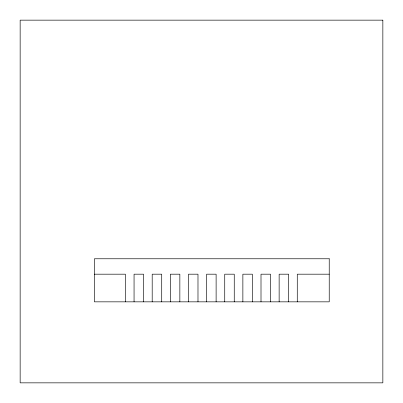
<?xml version="1.0" encoding="UTF-8"?>
<svg xmlns="http://www.w3.org/2000/svg" width="403" height="403" viewBox="0 0 403 403"><rect width="100%" height="100%" fill="white"/><g stroke="black" fill="none" stroke-linecap="round" stroke-linejoin="round"><path stroke-width="0.6" d="M94.383 274.186L125.444 274.186L125.444 301.842M329.231 274.186L297.273 274.186L297.273 301.842M288.659 301.842L288.659 274.186L279.138 274.186L279.138 301.842M270.524 301.842L270.524 274.186L261.003 274.186L261.003 301.842M252.389 301.842L252.389 274.186L242.868 274.186L242.868 301.842M234.254 301.842L234.254 274.186L224.733 274.186L224.733 301.842M216.119 301.842L216.119 274.186L206.598 274.186L206.598 301.842M197.984 301.842L197.984 274.186L188.463 274.186L188.463 301.842M179.849 301.842L179.849 274.186L170.328 274.186L170.328 301.842M161.714 301.842L161.714 274.186L152.193 274.186L152.193 301.842M143.579 301.842L143.579 274.186L134.058 274.186L134.058 301.842M382.85 20.15L20.15 20.15L20.15 382.85L382.85 382.85L382.85 20.15M329.231 258.771L94.383 258.771L94.383 301.842L329.231 301.842L329.231 258.771"/></g></svg>
